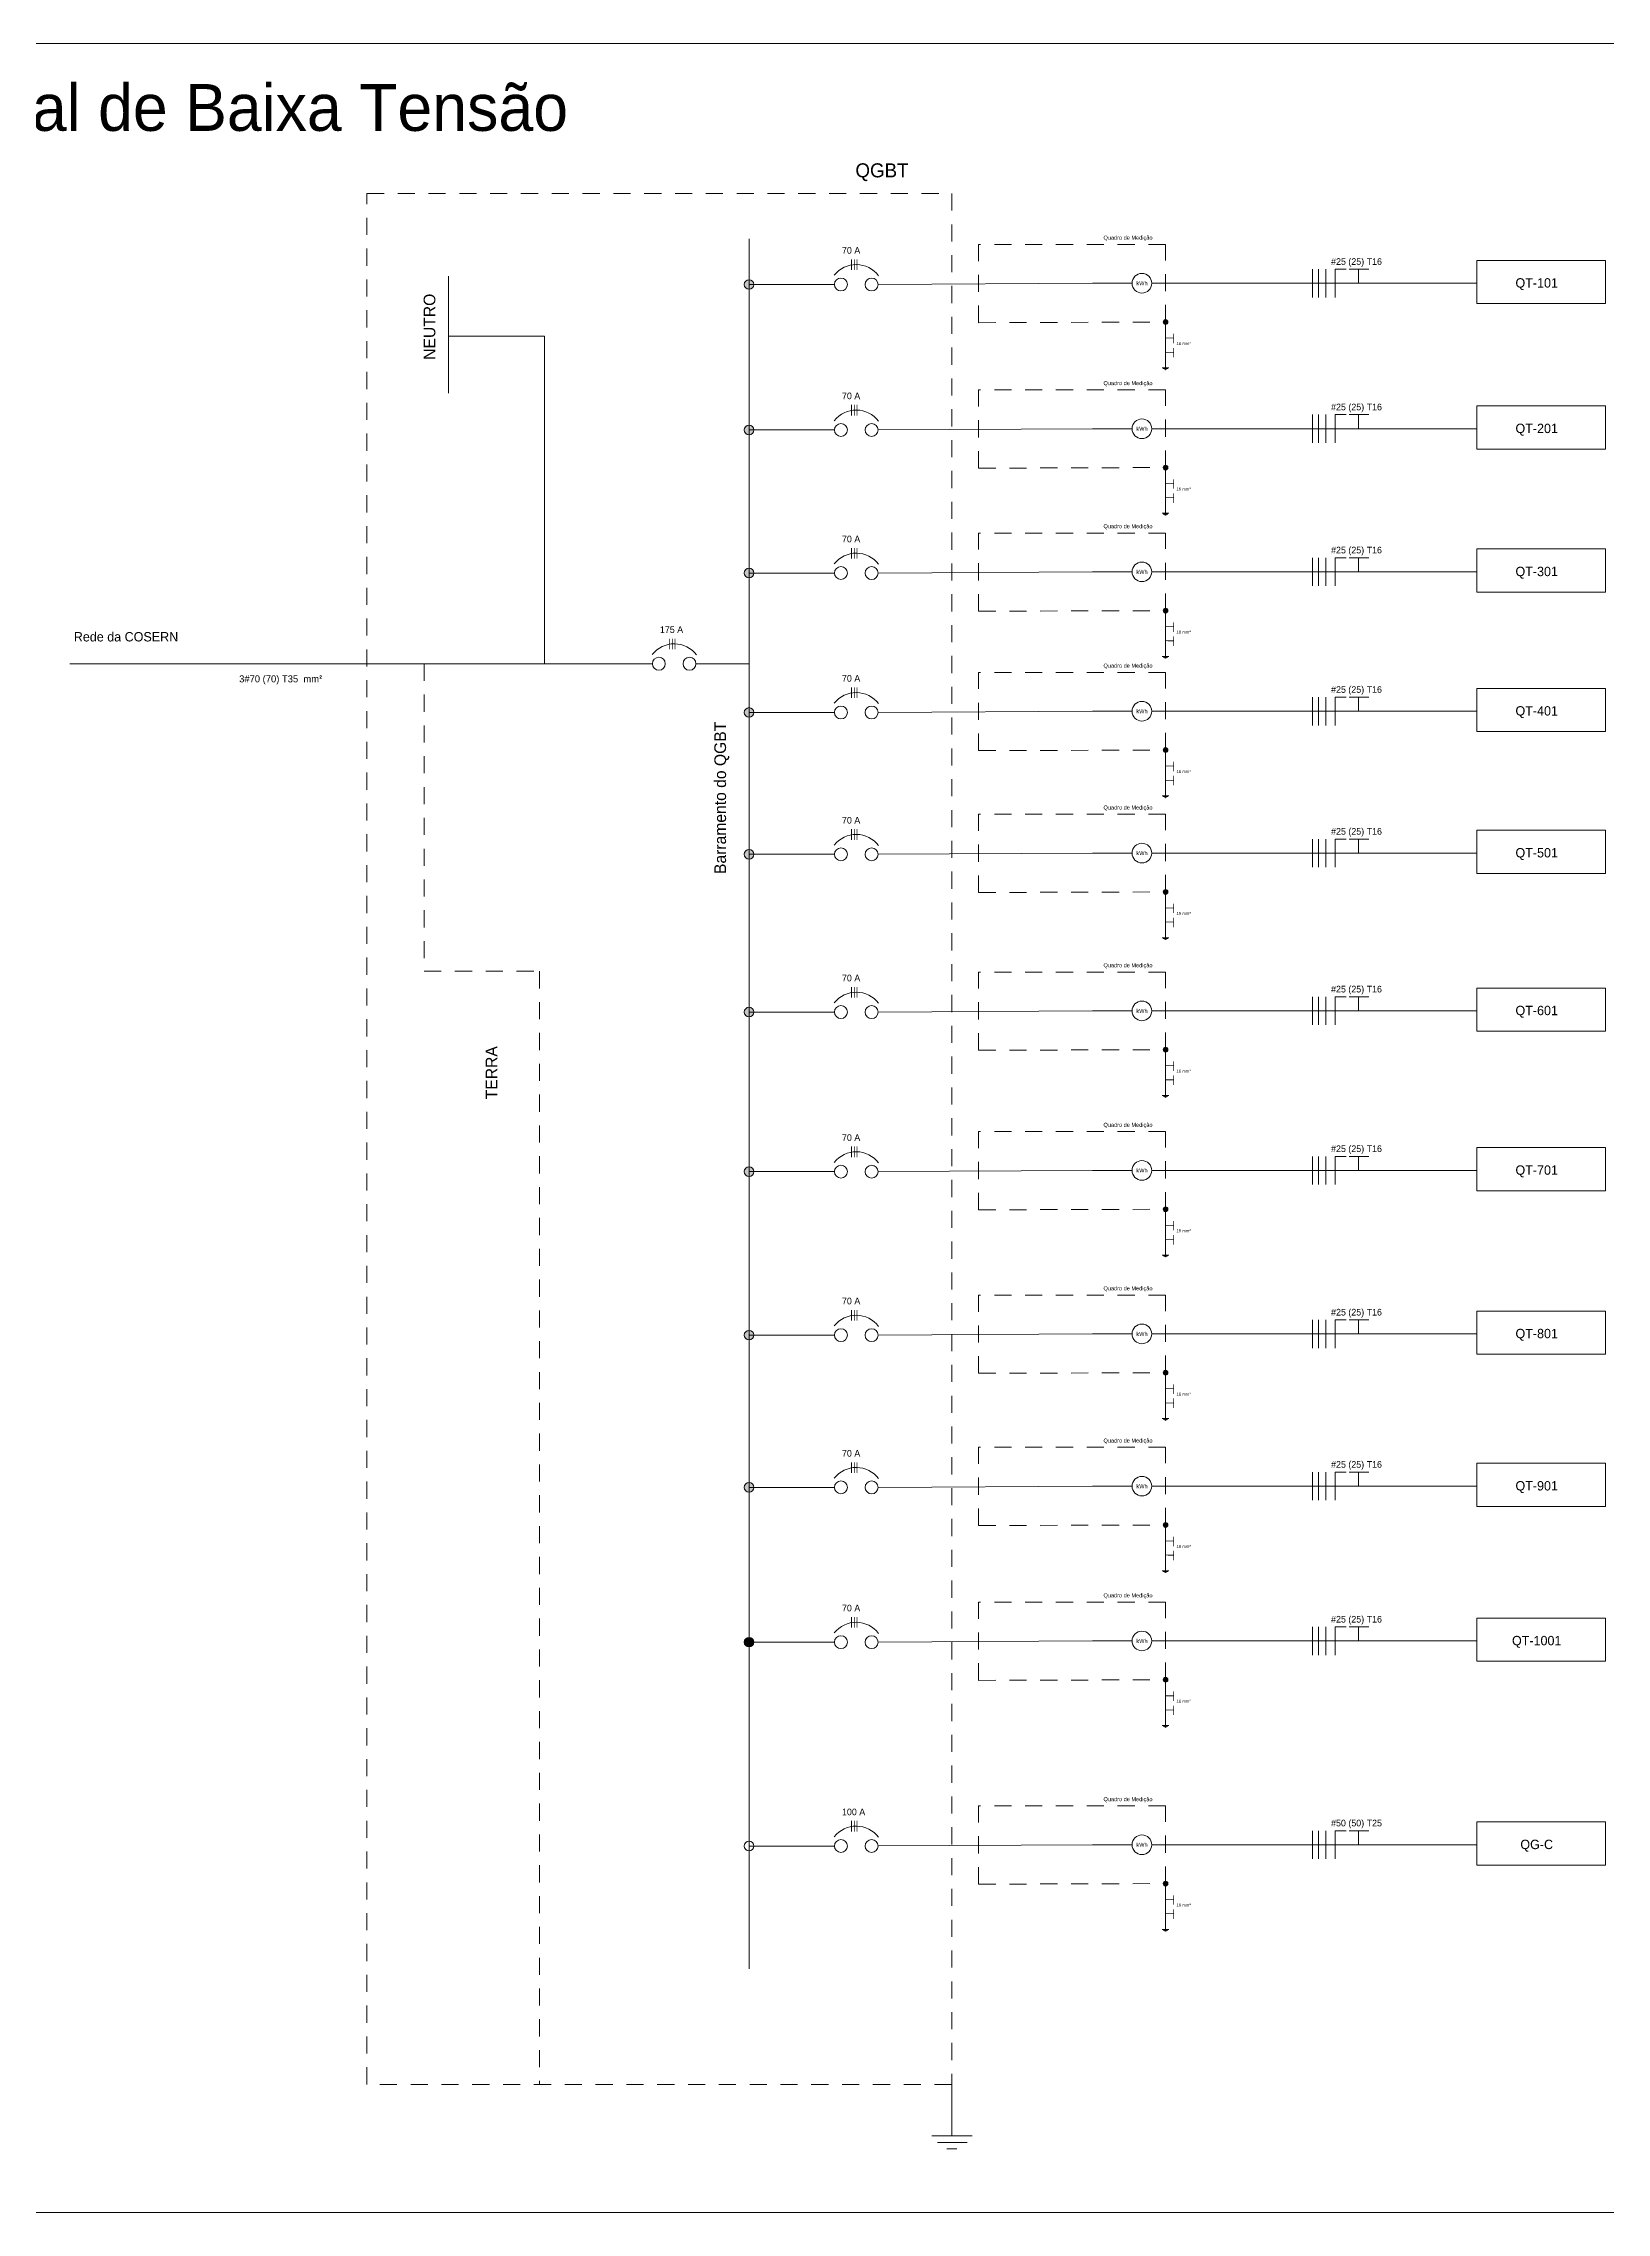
# Model space of a CAD drawing. Header units: millimetres. Extents: x 178 to 457, y 838 to 920.
# Drawn here: x 190.7 to 202.11, y 904.34 to 920.17 of the extents above; entities that cross this region are included whole.
import ezdxf

# ---------------------------------------------------------------- set-up
doc = ezdxf.new("R2010")
doc.units = ezdxf.units.MM
doc.linetypes.add('DASHED', pattern=[0.75, 0.5, -0.25])
doc.linetypes.add('DASHED2', pattern=[0.375, 0.25, -0.125])
doc.layers.add('Unifilar', color=255, linetype='Continuous')

msp = doc.modelspace()

# ---------------------------------------------------------------- hatches: boundary and pattern name
at = {"layer": 'Unifilar', "lineweight": 5, "true_color": 0xffffff}
h = msp.add_hatch(color=7, dxfattribs=at)
h.dxf.hatch_style = 1
edge = h.paths.add_edge_path()
edge.add_arc((195.8477515, 918.4130247), 0.0350053, 0, 360)
edge = h.paths.add_edge_path()
edge.add_arc((195.8477515, 917.3510812), 0.0350053, 0, 360)
edge = h.paths.add_edge_path()
edge.add_arc((195.8477515, 916.3067325), 0.0350053, 0, 360)
h = msp.add_hatch(color=7, dxfattribs=at)
h.dxf.hatch_style = 1
edge = h.paths.add_edge_path()
edge.add_arc((198.8884324, 918.1386939), 0.0174223, 0, 360)
h = msp.add_hatch(color=7, dxfattribs=at)
h.dxf.hatch_style = 1
edge = h.paths.add_edge_path()
edge.add_arc((198.8884324, 917.0767504), 0.0174223, 0, 360)
h = msp.add_hatch(color=7, dxfattribs=at)
h.dxf.hatch_style = 1
edge = h.paths.add_edge_path()
edge.add_arc((198.8884324, 916.0324017), 0.0174223, 0, 360)
h = msp.add_hatch(color=7, dxfattribs=at)
h.dxf.hatch_style = 1
edge = h.paths.add_edge_path()
edge.add_arc((195.8477515, 915.289162), 0.0350053, 0, 360)
edge = h.paths.add_edge_path()
edge.add_arc((195.8477515, 914.2534946), 0.0350053, 0, 360)
edge = h.paths.add_edge_path()
edge.add_arc((195.8477515, 913.1020331), 0.0350053, 0, 360)
h = msp.add_hatch(color=7, dxfattribs=at)
h.dxf.hatch_style = 1
edge = h.paths.add_edge_path()
edge.add_arc((198.8884324, 915.0148312), 0.0174223, 0, 360)
h = msp.add_hatch(color=7, dxfattribs=at)
h.dxf.hatch_style = 1
edge = h.paths.add_edge_path()
edge.add_arc((198.8884324, 913.9791638), 0.0174223, 0, 360)
h = msp.add_hatch(color=7, dxfattribs=at)
h.dxf.hatch_style = 1
edge = h.paths.add_edge_path()
edge.add_arc((198.8884324, 912.8277023), 0.0174223, 0, 360)
h = msp.add_hatch(color=7, dxfattribs=at)
h.dxf.hatch_style = 1
edge = h.paths.add_edge_path()
edge.add_arc((195.8477515, 911.9371828), 0.0350053, 0, 360)
edge = h.paths.add_edge_path()
edge.add_arc((195.8477515, 910.7439683), 0.0350053, 0, 360)
edge = h.paths.add_edge_path()
edge.add_arc((195.8477515, 909.6326747), 0.0350053, 0, 360)
h = msp.add_hatch(color=7, dxfattribs=at)
h.dxf.hatch_style = 1
edge = h.paths.add_edge_path()
edge.add_arc((198.8884324, 911.662852), 0.0174223, 0, 360)
h = msp.add_hatch(color=7, dxfattribs=at)
h.dxf.hatch_style = 1
edge = h.paths.add_edge_path()
edge.add_arc((198.8884324, 910.4696375), 0.0174223, 0, 360)
h = msp.add_hatch(color=7, dxfattribs=at)
h.dxf.hatch_style = 1
edge = h.paths.add_edge_path()
edge.add_arc((198.8884324, 909.3583439), 0.0174223, 0, 360)
h = msp.add_hatch(color=7, dxfattribs=at)
h.dxf.hatch_style = 1
edge = h.paths.add_edge_path()
edge.add_arc((195.8477515, 908.5027377), 0.0350053, 0, 360)
h = msp.add_hatch(color=7, dxfattribs=at)
h.dxf.hatch_style = 1
edge = h.paths.add_edge_path()
edge.add_arc((198.8884324, 908.228407), 0.0174223, 0, 360)
h = msp.add_hatch(color=7, dxfattribs=at)
h.dxf.hatch_style = 1
edge = h.paths.add_edge_path()
edge.add_arc((198.8884324, 906.7405883), 0.0174223, 0, 360)

# ---------------------------------------------------------------- linework, layer by layer
at = {"layer": 'Unifilar', "color": 7, "lineweight": 5, "true_color": 0xffffff}
for p, q in [((202.568599, 920.1728927), (182.711714, 920.1728927)), ((195.8477515, 915.6445169), (195.8477515, 918.7458948)), ((201.1607937, 918.4217941), (201.1607937, 918.5886624)), ((201.1607937, 918.5886624), (202.1008016, 918.5886624)), ((202.1008016, 918.5886624), (202.1008016, 918.2733383)), ((193.6535564, 918.0346236), (193.6535564, 918.4745272)), ((196.4712876, 918.4130247), (195.8477515, 918.4130247)), ((198.3561144, 918.4219965), (196.7890934, 918.4130586)), ((198.3561144, 918.4219965), (198.493281, 918.4218953)), ((198.493281, 918.4218953), (198.6410346, 918.4218953)), ((198.7871953, 918.4218953), (199.1763391, 918.4217941)), ((199.1763391, 918.4217941), (199.6297061, 918.4217941)), ((199.63282, 918.4217941), (201.1607937, 918.4217941)), ((199.9609716, 918.5248647), (199.9609716, 918.3187235)), ((200.004824, 918.5248647), (200.004824, 918.3187235)), ((200.0595785, 918.5248647), (200.0595785, 918.3187235)), ((200.1265943, 918.5248647), (200.1265943, 918.3187235)), ((200.1265943, 918.5248647), (200.2059728, 918.5248647)), ((200.2975107, 918.5248647), (200.2296501, 918.5248647)), ((200.2975107, 918.4217941), (200.2975107, 918.5248647)), ((200.2975107, 918.5248647), (200.3720778, 918.5248647)), ((201.1607937, 918.4217941), (201.1607937, 918.2733383)), ((202.1008016, 918.2733383), (201.1607937, 918.2733383)), ((198.8884324, 918.1386939), (198.8884324, 917.8045244)), ((194.353944, 918.0346236), (193.6535564, 918.0346236)), ((193.6535564, 918.0346236), (193.6535564, 917.6190991)), ((194.353944, 915.6445169), (194.353944, 918.0346236)), ((198.8884324, 917.8045244), (198.8646189, 917.8045244)), ((198.8714278, 917.7991984), (198.9054017, 917.7991984)), ((198.8811296, 917.7940347), (198.8942711, 917.7940347)), ((198.8867214, 917.7905165), (198.888697, 917.7905165)), ((198.8884324, 917.8045244), (198.9077478, 917.8045244)), ((198.9077478, 917.8045244), (198.9116814, 917.8045244)), ((199.9609716, 917.4629211), (199.9609716, 917.25678)), ((200.004824, 917.4629211), (200.004824, 917.25678)), ((200.0595785, 917.4629211), (200.0595785, 917.25678)), ((200.1265943, 917.4629211), (200.1265943, 917.25678)), ((200.1265943, 917.4629211), (200.2059728, 917.4629211)), ((200.2975107, 917.4629211), (200.2296501, 917.4629211)), ((200.2975107, 917.3598506), (200.2975107, 917.4629211)), ((200.2975107, 917.4629211), (200.3720778, 917.4629211)), ((201.1607937, 917.3598506), (201.1607937, 917.5267188)), ((201.1607937, 917.5267188), (202.1008016, 917.5267188)), ((202.1008016, 917.5267188), (202.1008016, 917.2113948)), ((196.4712876, 917.3510812), (195.8477515, 917.3510812)), ((198.3561144, 917.360053), (196.7890934, 917.351115)), ((198.3561144, 917.360053), (198.493281, 917.3599518)), ((198.493281, 917.3599518), (198.6410346, 917.3599518)), ((198.7871953, 917.3599518), (199.1763391, 917.3598506)), ((199.1763391, 917.3598506), (199.6297061, 917.3598506)), ((199.63282, 917.3598506), (201.1607937, 917.3598506)), ((201.1607937, 917.3598506), (201.1607937, 917.2113948)), ((202.1008016, 917.2113948), (201.1607937, 917.2113948)), ((198.8884324, 917.0767504), (198.8884324, 916.7425809)), ((198.8884324, 916.7425809), (198.8646189, 916.7425809)), ((198.8714278, 916.7372548), (198.9054017, 916.7372548)), ((198.8811296, 916.7320912), (198.8942711, 916.7320912)), ((198.8867214, 916.728573), (198.888697, 916.728573)), ((198.8884324, 916.7425809), (198.9077478, 916.7425809)), ((198.9077478, 916.7425809), (198.9116814, 916.7425809)), ((201.1607937, 916.3155019), (201.1607937, 916.4823702)), ((201.1607937, 916.4823702), (202.1008016, 916.4823702)), ((202.1008016, 916.4823702), (202.1008016, 916.1670462)), ((198.3561144, 916.3157043), (196.7890934, 916.3067664)), ((198.3561144, 916.3157043), (198.493281, 916.3156031)), ((198.493281, 916.3156031), (198.6410346, 916.3156031)), ((198.7871953, 916.3156031), (199.1763391, 916.3155019)), ((199.1763391, 916.3155019), (199.6297061, 916.3155019)), ((199.63282, 916.3155019), (201.1607937, 916.3155019)), ((199.9609716, 916.4185725), (199.9609716, 916.2124313)), ((200.004824, 916.4185725), (200.004824, 916.2124313)), ((200.0595785, 916.4185725), (200.0595785, 916.2124313)), ((200.1265943, 916.4185725), (200.1265943, 916.2124313)), ((200.1265943, 916.4185725), (200.2059728, 916.4185725)), ((200.2975107, 916.4185725), (200.2296501, 916.4185725)), ((200.2975107, 916.3155019), (200.2975107, 916.4185725)), ((200.2975107, 916.4185725), (200.3720778, 916.4185725)), ((201.1607937, 916.3155019), (201.1607937, 916.1670462)), ((196.4712876, 916.3067325), (195.8477515, 916.3067325)), ((202.1008016, 916.1670462), (201.1607937, 916.1670462)), ((198.8884324, 916.0324017), (198.8884324, 915.6982322)), ((198.8884324, 915.6982322), (198.8646189, 915.6982322)), ((198.8714278, 915.6929062), (198.9054017, 915.6929062)), ((198.8811296, 915.6877425), (198.8942711, 915.6877425)), ((198.8867214, 915.6842243), (198.888697, 915.6842243)), ((198.8884324, 915.6982322), (198.9077478, 915.6982322)), ((198.9077478, 915.6982322), (198.9116814, 915.6982322)), ((193.2632127, 915.6447514), (190.8894092, 915.6449859)), ((193.2632127, 915.6447514), (195.1420291, 915.6444484)), ((195.4598346, 915.6445169), (195.8477515, 915.6445169)), ((195.8477515, 915.6445169), (195.8477515, 906.1177242)), ((199.9609716, 915.4010019), (199.9609716, 915.1948608)), ((200.004824, 915.4010019), (200.004824, 915.1948608)), ((200.0595785, 915.4010019), (200.0595785, 915.1948608)), ((200.1265943, 915.4010019), (200.1265943, 915.1948608)), ((200.1265943, 915.4010019), (200.2059728, 915.4010019)), ((200.2975107, 915.4010019), (200.2296501, 915.4010019)), ((200.2975107, 915.2979314), (200.2975107, 915.4010019)), ((200.2975107, 915.4010019), (200.3720778, 915.4010019)), ((201.1607937, 915.2979314), (201.1607937, 915.4647996)), ((201.1607937, 915.4647996), (202.1008016, 915.4647996)), ((202.1008016, 915.4647996), (202.1008016, 915.1494756)), ((196.4712876, 915.289162), (195.8477515, 915.289162)), ((198.3561144, 915.2981338), (196.7890934, 915.2891958)), ((198.3561144, 915.2981338), (198.493281, 915.2980326)), ((198.493281, 915.2980326), (198.6410346, 915.2980326)), ((198.7871953, 915.2980326), (199.1763391, 915.2979314)), ((199.1763391, 915.2979314), (199.6297061, 915.2979314)), ((199.63282, 915.2979314), (201.1607937, 915.2979314)), ((201.1607937, 915.2979314), (201.1607937, 915.1494756)), ((202.1008016, 915.1494756), (201.1607937, 915.1494756)), ((198.8884324, 915.0148312), (198.8884324, 914.6806617)), ((198.8884324, 914.6806617), (198.8646189, 914.6806617)), ((198.8714278, 914.6753356), (198.9054017, 914.6753356)), ((198.8811296, 914.670172), (198.8942711, 914.670172)), ((198.8867214, 914.6666538), (198.888697, 914.6666538)), ((198.8884324, 914.6806617), (198.9077478, 914.6806617)), ((198.9077478, 914.6806617), (198.9116814, 914.6806617)), ((201.1607937, 914.262264), (201.1607937, 914.4291323)), ((201.1607937, 914.4291323), (202.1008016, 914.4291323)), ((202.1008016, 914.4291323), (202.1008016, 914.1138083)), ((198.3561144, 914.2624664), (196.7890934, 914.2535285)), ((198.3561144, 914.2624664), (198.493281, 914.2623652)), ((198.493281, 914.2623652), (198.6410346, 914.2623652)), ((198.7871953, 914.2623652), (199.1763391, 914.262264)), ((199.1763391, 914.262264), (199.6297061, 914.262264)), ((199.63282, 914.262264), (201.1607937, 914.262264)), ((199.9609716, 914.3653346), (199.9609716, 914.1591934)), ((200.004824, 914.3653346), (200.004824, 914.1591934)), ((200.0595785, 914.3653346), (200.0595785, 914.1591934)), ((200.1265943, 914.3653346), (200.1265943, 914.1591934)), ((200.1265943, 914.3653346), (200.2059728, 914.3653346)), ((200.2975107, 914.3653346), (200.2296501, 914.3653346)), ((200.2975107, 914.262264), (200.2975107, 914.3653346)), ((200.2975107, 914.3653346), (200.3720778, 914.3653346)), ((201.1607937, 914.262264), (201.1607937, 914.1138083)), ((196.4712876, 914.2534946), (195.8477515, 914.2534946)), ((202.1008016, 914.1138083), (201.1607937, 914.1138083)), ((198.8884324, 913.9791638), (198.8884324, 913.6449943)), ((198.8884324, 913.6449943), (198.8646189, 913.6449943)), ((198.8714278, 913.6396683), (198.9054017, 913.6396683)), ((198.8811296, 913.6345046), (198.8942711, 913.6345046)), ((198.8867214, 913.6309864), (198.888697, 913.6309864)), ((198.8884324, 913.6449943), (198.9077478, 913.6449943)), ((198.9077478, 913.6449943), (198.9116814, 913.6449943)), ((199.9609716, 913.2138731), (199.9609716, 913.0077319)), ((200.004824, 913.2138731), (200.004824, 913.0077319)), ((200.0595785, 913.2138731), (200.0595785, 913.0077319)), ((200.1265943, 913.2138731), (200.1265943, 913.0077319)), ((200.1265943, 913.2138731), (200.2059728, 913.2138731)), ((200.2975107, 913.2138731), (200.2296501, 913.2138731)), ((200.2975107, 913.1108025), (200.2975107, 913.2138731)), ((200.2975107, 913.2138731), (200.3720778, 913.2138731)), ((201.1607937, 913.1108025), (201.1607937, 913.2776708)), ((201.1607937, 913.2776708), (202.1008016, 913.2776708)), ((202.1008016, 913.2776708), (202.1008016, 912.9623467)), ((196.4712876, 913.1020331), (195.8477515, 913.1020331)), ((198.3561144, 913.1110049), (196.7890934, 913.1020669)), ((198.3561144, 913.1110049), (198.493281, 913.1109037)), ((198.493281, 913.1109037), (198.6410346, 913.1109037)), ((198.7871953, 913.1109037), (199.1763391, 913.1108025)), ((199.1763391, 913.1108025), (199.6297061, 913.1108025)), ((199.63282, 913.1108025), (201.1607937, 913.1108025)), ((201.1607937, 913.1108025), (201.1607937, 912.9623467)), ((202.1008016, 912.9623467), (201.1607937, 912.9623467)), ((198.8884324, 912.8277023), (198.8884324, 912.4935328)), ((198.8884324, 912.4935328), (198.8646189, 912.4935328)), ((198.8714278, 912.4882067), (198.9054017, 912.4882067)), ((198.8811296, 912.4830431), (198.8942711, 912.4830431)), ((198.8867214, 912.4795249), (198.888697, 912.4795249)), ((198.8884324, 912.4935328), (198.9077478, 912.4935328)), ((198.9077478, 912.4935328), (198.9116814, 912.4935328)), ((199.9609716, 912.0490228), (199.9609716, 911.8428816)), ((200.004824, 912.0490228), (200.004824, 911.8428816)), ((200.0595785, 912.0490228), (200.0595785, 911.8428816)), ((200.1265943, 912.0490228), (200.1265943, 911.8428816)), ((200.1265943, 912.0490228), (200.2059728, 912.0490228)), ((200.2975107, 912.0490228), (200.2296501, 912.0490228)), ((200.2975107, 911.9459522), (200.2975107, 912.0490228)), ((200.2975107, 912.0490228), (200.3720778, 912.0490228)), ((201.1607937, 911.9459522), (201.1607937, 912.1128204)), ((201.1607937, 912.1128204), (202.1008016, 912.1128204)), ((202.1008016, 912.1128204), (202.1008016, 911.7974964)), ((196.4712876, 911.9371828), (195.8477515, 911.9371828)), ((198.3561144, 911.9461546), (196.7890934, 911.9372166)), ((198.3561144, 911.9461546), (198.493281, 911.9460534)), ((198.493281, 911.9460534), (198.6410346, 911.9460534)), ((198.7871953, 911.9460534), (199.1763391, 911.9459522)), ((199.1763391, 911.9459522), (199.6297061, 911.9459522)), ((199.63282, 911.9459522), (201.1607937, 911.9459522)), ((201.1607937, 911.9459522), (201.1607937, 911.7974964)), ((202.1008016, 911.7974964), (201.1607937, 911.7974964)), ((198.8884324, 911.662852), (198.8884324, 911.3286825)), ((198.8884324, 911.3286825), (198.8646189, 911.3286825)), ((198.8714278, 911.3233564), (198.9054017, 911.3233564)), ((198.8811296, 911.3181928), (198.8942711, 911.3181928)), ((198.8867214, 911.3146746), (198.888697, 911.3146746)), ((198.8884324, 911.3286825), (198.9077478, 911.3286825)), ((198.9077478, 911.3286825), (198.9116814, 911.3286825)), ((199.9609716, 910.8558083), (199.9609716, 910.6496671)), ((200.004824, 910.8558083), (200.004824, 910.6496671)), ((200.0595785, 910.8558083), (200.0595785, 910.6496671)), ((200.1265943, 910.8558083), (200.1265943, 910.6496671)), ((200.1265943, 910.8558083), (200.2059728, 910.8558083)), ((200.2975107, 910.8558083), (200.2296501, 910.8558083)), ((200.2975107, 910.7527377), (200.2975107, 910.8558083)), ((200.2975107, 910.8558083), (200.3720778, 910.8558083)), ((201.1607937, 910.7527377), (201.1607937, 910.9196059)), ((201.1607937, 910.9196059), (202.1008016, 910.9196059)), ((202.1008016, 910.9196059), (202.1008016, 910.6042819)), ((196.4712876, 910.7439683), (195.8477515, 910.7439683)), ((198.3561144, 910.7529401), (196.7890934, 910.7440021)), ((198.3561144, 910.7529401), (198.493281, 910.7528389)), ((198.493281, 910.7528389), (198.6410346, 910.7528389)), ((198.7871953, 910.7528389), (199.1763391, 910.7527377)), ((199.1763391, 910.7527377), (199.6297061, 910.7527377)), ((199.63282, 910.7527377), (201.1607937, 910.7527377)), ((201.1607937, 910.7527377), (201.1607937, 910.6042819)), ((198.8884324, 910.4696375), (198.8884324, 910.135468)), ((202.1008016, 910.6042819), (201.1607937, 910.6042819)), ((198.8884324, 910.135468), (198.8646189, 910.135468)), ((198.8714278, 910.1301419), (198.9054017, 910.1301419)), ((198.8811296, 910.1249783), (198.8942711, 910.1249783)), ((198.8867214, 910.1214601), (198.888697, 910.1214601)), ((198.8884324, 910.135468), (198.9077478, 910.135468)), ((198.9077478, 910.135468), (198.9116814, 910.135468)), ((199.9609716, 909.7445146), (199.9609716, 909.5383735)), ((200.004824, 909.7445146), (200.004824, 909.5383735)), ((200.0595785, 909.7445146), (200.0595785, 909.5383735)), ((200.1265943, 909.7445146), (200.1265943, 909.5383735)), ((200.1265943, 909.7445146), (200.2059728, 909.7445146)), ((200.2975107, 909.7445146), (200.2296501, 909.7445146)), ((200.2975107, 909.641444), (200.2975107, 909.7445146)), ((200.2975107, 909.7445146), (200.3720778, 909.7445146)), ((201.1607937, 909.641444), (201.1607937, 909.8083123)), ((201.1607937, 909.8083123), (202.1008016, 909.8083123)), ((202.1008016, 909.8083123), (202.1008016, 909.4929883)), ((196.4712876, 909.6326747), (195.8477515, 909.6326747)), ((198.3561144, 909.6416464), (196.7890934, 909.6327085)), ((198.3561144, 909.6416464), (198.493281, 909.6415452)), ((198.493281, 909.6415452), (198.6410346, 909.6415452)), ((198.7871953, 909.6415452), (199.1763391, 909.641444)), ((199.1763391, 909.641444), (199.6297061, 909.641444)), ((199.63282, 909.641444), (201.1607937, 909.641444)), ((201.1607937, 909.641444), (201.1607937, 909.4929883)), ((198.8884324, 909.3583439), (198.8884324, 909.0241743)), ((202.1008016, 909.4929883), (201.1607937, 909.4929883)), ((198.8884324, 909.0241743), (198.8646189, 909.0241743)), ((198.8714278, 909.0188483), (198.9054017, 909.0188483)), ((198.8811296, 909.0136847), (198.8942711, 909.0136847)), ((198.8867214, 909.0101665), (198.888697, 909.0101665)), ((198.8884324, 909.0241743), (198.9077478, 909.0241743)), ((198.9077478, 909.0241743), (198.9116814, 909.0241743)), ((199.9609716, 908.6145777), (199.9609716, 908.4084365)), ((200.004824, 908.6145777), (200.004824, 908.4084365)), ((200.0595785, 908.6145777), (200.0595785, 908.4084365)), ((200.1265943, 908.6145777), (200.1265943, 908.4084365)), ((200.1265943, 908.6145777), (200.2059728, 908.6145777)), ((200.2975107, 908.6145777), (200.2296501, 908.6145777)), ((200.2975107, 908.5115071), (200.2975107, 908.6145777)), ((200.2975107, 908.6145777), (200.3720778, 908.6145777)), ((201.1607937, 908.5115071), (201.1607937, 908.6783754)), ((201.1607937, 908.6783754), (202.1008016, 908.6783754)), ((202.1008016, 908.6783754), (202.1008016, 908.3630514)), ((196.4712876, 908.5027377), (195.8477515, 908.5027377)), ((198.3561144, 908.5117095), (196.7890934, 908.5027716)), ((198.3561144, 908.5117095), (198.493281, 908.5116083)), ((198.493281, 908.5116083), (198.6410346, 908.5116083)), ((198.7871953, 908.5116083), (199.1763391, 908.5115071)), ((199.1763391, 908.5115071), (199.6297061, 908.5115071)), ((199.63282, 908.5115071), (201.1607937, 908.5115071)), ((201.1607937, 908.5115071), (201.1607937, 908.3630514)), ((202.1008016, 908.3630514), (201.1607937, 908.3630514)), ((198.8884324, 908.228407), (198.8884324, 907.8942374)), ((198.8884324, 907.8942374), (198.8646189, 907.8942374)), ((198.8714278, 907.8889114), (198.9054017, 907.8889114)), ((198.8811296, 907.8837478), (198.8942711, 907.8837478)), ((198.8867214, 907.8802295), (198.888697, 907.8802295)), ((198.8884324, 907.8942374), (198.9077478, 907.8942374)), ((198.9077478, 907.8942374), (198.9116814, 907.8942374)), ((201.1607937, 907.0236885), (201.1607937, 907.1905568)), ((201.1607937, 907.1905568), (202.1008016, 907.1905568)), ((202.1008016, 907.1905568), (202.1008016, 906.8752328)), ((196.4712876, 907.0149191), (195.8477515, 907.0149191)), ((198.3561144, 907.0238909), (196.7890934, 907.014953)), ((198.3561144, 907.0238909), (198.6410346, 907.0237897)), ((198.7871953, 907.0237897), (199.1763391, 907.0236885)), ((199.1763391, 907.0236885), (199.6297061, 907.0236885)), ((199.63282, 907.0236885), (201.1607937, 907.0236885)), ((199.9609716, 907.1267591), (199.9609716, 906.9206179)), ((200.004824, 907.1267591), (200.004824, 906.9206179)), ((200.0595785, 907.1267591), (200.0595785, 906.9206179)), ((200.1265943, 907.1267591), (200.1265943, 906.9206179)), ((200.1265943, 907.1267591), (200.2059728, 907.1267591)), ((200.2975107, 907.1267591), (200.2296501, 907.1267591)), ((200.2975107, 907.0236885), (200.2975107, 907.1267591)), ((200.2975107, 907.1267591), (200.3720778, 907.1267591)), ((201.1607937, 907.0236885), (201.1607937, 906.8752328)), ((202.1008016, 906.8752328), (201.1607937, 906.8752328)), ((198.8884324, 906.7405883), (198.8884324, 906.4064188)), ((198.8884324, 906.4064188), (198.8646189, 906.4064188)), ((198.8714278, 906.4010928), (198.9054017, 906.4010928)), ((198.8811296, 906.3959291), (198.8942711, 906.3959291)), ((198.8867214, 906.3924109), (198.888697, 906.3924109)), ((198.8884324, 906.4064188), (198.9077478, 906.4064188)), ((198.9077478, 906.4064188), (198.9116814, 906.4064188)), ((197.3272356, 905.2746466), (197.3272356, 904.899671)), ((197.1813068, 904.899671), (197.4766676, 904.899671)), ((197.2223786, 904.8514881), (197.4396719, 904.8514881)), ((197.2904375, 904.8054862), (197.3649371, 904.8054862)), ((182.711714, 904.3388681), (202.568599, 904.3388681))]:
    msp.add_line(p, q, dxfattribs=at)
at = {"layer": 'Unifilar', "color": 7, "linetype": 'DASHED', "lineweight": 5, "ltscale": 0.25, "true_color": 0xffffff}
for p, q in [((198.8884324, 918.7052991), (197.523976, 918.7052991)), ((197.523976, 918.134208), (197.523976, 918.7052991)), ((198.8884324, 918.1386939), (198.8884324, 918.7052991)), ((197.523976, 918.134208), (198.8884324, 918.1386939)), ((198.8884324, 917.6433555), (197.523976, 917.6433555)), ((197.523976, 917.0722645), (197.523976, 917.6433555)), ((198.8884324, 917.0767504), (198.8884324, 917.6433555)), ((197.523976, 917.0722645), (198.8884324, 917.0767504)), ((198.8884324, 916.5990069), (197.523976, 916.5990069)), ((197.523976, 916.0279158), (197.523976, 916.5990069)), ((198.8884324, 916.0324017), (198.8884324, 916.5990069)), ((197.523976, 916.0279158), (198.8884324, 916.0324017)), ((193.4752621, 915.6447924), (193.4752621, 913.3997124)), ((198.8884324, 915.5814363), (197.523976, 915.5814363)), ((197.523976, 915.0103453), (197.523976, 915.5814363)), ((198.8884324, 915.0148312), (198.8884324, 915.5814363)), ((197.523976, 915.0103453), (198.8884324, 915.0148312)), ((198.8884324, 914.545769), (197.523976, 914.545769)), ((197.523976, 913.9746779), (197.523976, 914.545769)), ((198.8884324, 913.9791638), (198.8884324, 914.545769)), ((197.523976, 913.9746779), (198.8884324, 913.9791638)), ((193.4752621, 913.3997124), (194.316923, 913.3997124)), ((194.316923, 913.3997124), (194.316923, 905.2746466)), ((198.8884324, 913.3943075), (197.523976, 913.3943075)), ((197.523976, 912.8232164), (197.523976, 913.3943075)), ((198.8884324, 912.8277023), (198.8884324, 913.3943075)), ((197.523976, 912.8232164), (198.8884324, 912.8277023)), ((198.8884324, 912.2294571), (197.523976, 912.2294571)), ((197.523976, 911.6583661), (197.523976, 912.2294571)), ((198.8884324, 911.662852), (198.8884324, 912.2294571)), ((197.523976, 911.6583661), (198.8884324, 911.662852)), ((198.8884324, 911.0362426), (197.523976, 911.0362426)), ((197.523976, 910.4651516), (197.523976, 911.0362426)), ((198.8884324, 910.4696375), (198.8884324, 911.0362426)), ((197.523976, 910.4651516), (198.8884324, 910.4696375)), ((198.8884324, 909.924949), (197.523976, 909.924949)), ((197.523976, 909.353858), (197.523976, 909.924949)), ((198.8884324, 909.3583439), (198.8884324, 909.924949)), ((197.523976, 909.353858), (198.8884324, 909.3583439)), ((198.8884324, 908.7950121), (197.523976, 908.7950121)), ((197.523976, 908.2239211), (197.523976, 908.7950121)), ((198.8884324, 908.228407), (198.8884324, 908.7950121)), ((197.523976, 908.2239211), (198.8884324, 908.228407)), ((198.8884324, 907.3071935), (197.523976, 907.3071935)), ((197.523976, 906.7361024), (197.523976, 907.3071935)), ((198.8884324, 906.7405883), (198.8884324, 907.3071935)), ((197.523976, 906.7361024), (198.8884324, 906.7405883))]:
    msp.add_line(p, q, dxfattribs=at)
at = {"layer": 'Unifilar', "color": 7, "linetype": 'DASHED2', "lineweight": 5, "ltscale": 0.5, "true_color": 0xffffff}
msp.add_lwpolyline([(197.3272356, 905.2746466), (193.0573669, 905.2746466), (193.0573669, 919.0770369), (197.3272356, 919.0770369)], close=True, dxfattribs=at)
at = {"layer": 'Unifilar', "color": 7, "lineweight": 5, "true_color": 0xffffff}
for points, const_width in [([(196.5952909, 918.5968928), (196.5952988, 918.5185779)], 0.0055939), ([(196.6160345, 918.5968908), (196.6160424, 918.518576)], 0.0055939), ([(196.6355645, 918.5968928), (196.6355725, 918.5185779)], 0.0055939), ([(198.9447138, 918.021366), (198.8884324, 918.0214954)], 0.0052376), ([(198.9447138, 917.9182779), (198.8884324, 917.9184073)], 0.0052376), ([(198.9474069, 918.0536585), (198.9472463, 917.9838239)], 0.0052376), ([(198.9474069, 917.9505704), (198.9472463, 917.8807359)], 0.0052376), ([(196.5952909, 917.5349492), (196.5952988, 917.4566344)], 0.0055939), ([(196.5952909, 917.5349492), (196.5952988, 917.4566344)], 0.0055939), ([(196.6160345, 917.5349473), (196.6160424, 917.4566324)], 0.0055939), ([(196.6160345, 917.5349473), (196.6160424, 917.4566324)], 0.0055939), ([(196.6355645, 917.5349492), (196.6355725, 917.4566344)], 0.0055939), ([(196.6355645, 917.5349492), (196.6355725, 917.4566344)], 0.0055939), ([(198.9447138, 916.9594225), (198.8884324, 916.9595519)], 0.0052376), ([(198.9474069, 916.991715), (198.9472463, 916.9218804)], 0.0052376), ([(198.9447138, 916.8563344), (198.8884324, 916.8564638)], 0.0052376), ([(198.9474069, 916.8886269), (198.9472463, 916.8187923)], 0.0052376), ([(196.5952909, 916.4906006), (196.5952988, 916.4122857)], 0.0055939), ([(196.5952909, 916.4906006), (196.5952988, 916.4122857)], 0.0055939), ([(196.6160345, 916.4905986), (196.6160424, 916.4122838)], 0.0055939), ([(196.6160345, 916.4905986), (196.6160424, 916.4122838)], 0.0055939), ([(196.6355645, 916.4906006), (196.6355725, 916.4122857)], 0.0055939), ([(196.6355645, 916.4906006), (196.6355725, 916.4122857)], 0.0055939), ([(198.9447138, 915.9150739), (198.8884324, 915.9152032)], 0.0052376), ([(198.9474069, 915.9473663), (198.9472463, 915.8775318)], 0.0052376), ([(198.9474069, 915.8442782), (198.9472463, 915.7744437)], 0.0052376), ([(195.2660314, 915.8286195), (195.2660393, 915.7503046)], 0.0055939), ([(195.2867749, 915.8286175), (195.2867828, 915.7503026)], 0.0055939), ([(195.306305, 915.8286195), (195.3063129, 915.7503046)], 0.0055939), ([(198.9447138, 915.8119858), (198.8884324, 915.8121151)], 0.0052376), ([(196.5952909, 915.47303), (196.5952988, 915.3947152)], 0.0055939), ([(196.5952909, 915.47303), (196.5952988, 915.3947152)], 0.0055939), ([(196.6160345, 915.4730281), (196.6160424, 915.3947132)], 0.0055939), ([(196.6160345, 915.4730281), (196.6160424, 915.3947132)], 0.0055939), ([(196.6355645, 915.47303), (196.6355725, 915.3947152)], 0.0055939), ([(196.6355645, 915.47303), (196.6355725, 915.3947152)], 0.0055939), ([(198.9447138, 914.8975033), (198.8884324, 914.8976327)], 0.0052376), ([(198.9474069, 914.9297958), (198.9472463, 914.8599612)], 0.0052376), ([(198.9447138, 914.7944152), (198.8884324, 914.7945446)], 0.0052376), ([(198.9474069, 914.8267077), (198.9472463, 914.7568731)], 0.0052376), ([(196.5952909, 914.4373627), (196.5952988, 914.3590478)], 0.0055939), ([(196.5952909, 914.4373627), (196.5952988, 914.3590478)], 0.0055939), ([(196.6160345, 914.4373607), (196.6160424, 914.3590459)], 0.0055939), ([(196.6160345, 914.4373607), (196.6160424, 914.3590459)], 0.0055939), ([(196.6355645, 914.4373627), (196.6355725, 914.3590478)], 0.0055939), ([(196.6355645, 914.4373627), (196.6355725, 914.3590478)], 0.0055939), ([(198.9447138, 913.861836), (198.8884324, 913.8619653)], 0.0052376), ([(198.9474069, 913.8941284), (198.9472463, 913.8242939)], 0.0052376), ([(198.9474069, 913.7910403), (198.9472463, 913.7212058)], 0.0052376), ([(198.9447138, 913.7587479), (198.8884324, 913.7588772)], 0.0052376), ([(196.5952909, 913.2859012), (196.5952988, 913.2075863)], 0.0055939), ([(196.5952909, 913.2859012), (196.5952988, 913.2075863)], 0.0055939), ([(196.6160345, 913.2858992), (196.6160424, 913.2075843)], 0.0055939), ([(196.6160345, 913.2858992), (196.6160424, 913.2075843)], 0.0055939), ([(196.6355645, 913.2859012), (196.6355725, 913.2075863)], 0.0055939), ([(196.6355645, 913.2859012), (196.6355725, 913.2075863)], 0.0055939), ([(198.9447138, 912.7103744), (198.8884324, 912.7105038)], 0.0052376), ([(198.9474069, 912.7426669), (198.9472463, 912.6728323)], 0.0052376), ([(198.9447138, 912.6072863), (198.8884324, 912.6074157)], 0.0052376), ([(198.9474069, 912.6395788), (198.9472463, 912.5697442)], 0.0052376), ([(196.5952909, 912.1210509), (196.5952988, 912.042736)], 0.0055939), ([(196.5952909, 912.1210509), (196.5952988, 912.042736)], 0.0055939), ([(196.6160345, 912.1210489), (196.6160424, 912.042734)], 0.0055939), ([(196.6160345, 912.1210489), (196.6160424, 912.042734)], 0.0055939), ([(196.6355645, 912.1210509), (196.6355725, 912.042736)], 0.0055939), ([(196.6355645, 912.1210509), (196.6355725, 912.042736)], 0.0055939), ([(198.9474069, 911.5778166), (198.9472463, 911.507982)], 0.0052376), ([(198.9447138, 911.5455241), (198.8884324, 911.5456535)], 0.0052376), ([(198.9447138, 911.442436), (198.8884324, 911.4425654)], 0.0052376), ([(198.9474069, 911.4747285), (198.9472463, 911.4048939)], 0.0052376), ([(196.5952909, 910.9278364), (196.5952988, 910.8495215)], 0.0055939), ([(196.5952909, 910.9278364), (196.5952988, 910.8495215)], 0.0055939), ([(196.6160345, 910.9278344), (196.6160424, 910.8495195)], 0.0055939), ([(196.6160345, 910.9278344), (196.6160424, 910.8495195)], 0.0055939), ([(196.6355645, 910.9278364), (196.6355725, 910.8495215)], 0.0055939), ([(196.6355645, 910.9278364), (196.6355725, 910.8495215)], 0.0055939), ([(198.9447138, 910.3523096), (198.8884324, 910.352439)], 0.0052376), ([(198.9474069, 910.3846021), (198.9472463, 910.3147675)], 0.0052376), ([(198.9447138, 910.2492215), (198.8884324, 910.2493509)], 0.0052376), ([(198.9474069, 910.281514), (198.9472463, 910.2116794)], 0.0052376), ([(196.5952909, 909.8165427), (196.5952988, 909.7382279)], 0.0055939), ([(196.5952909, 909.8165427), (196.5952988, 909.7382279)], 0.0055939), ([(196.6160345, 909.8165408), (196.6160424, 909.7382259)], 0.0055939), ([(196.6160345, 909.8165408), (196.6160424, 909.7382259)], 0.0055939), ([(196.6355645, 909.8165427), (196.6355725, 909.7382279)], 0.0055939), ([(196.6355645, 909.8165427), (196.6355725, 909.7382279)], 0.0055939), ([(198.9447138, 909.241016), (198.8884324, 909.2411454)], 0.0052376), ([(198.9474069, 909.2733085), (198.9472463, 909.2034739)], 0.0052376), ([(198.9447138, 909.1379279), (198.8884324, 909.1380573)], 0.0052376), ([(198.9474069, 909.1702204), (198.9472463, 909.1003858)], 0.0052376), ([(196.5952909, 908.6866058), (196.5952988, 908.608291)], 0.0055939), ([(196.5952909, 908.6866058), (196.5952988, 908.608291)], 0.0055939), ([(196.6160345, 908.6866039), (196.6160424, 908.608289)], 0.0055939), ([(196.6160345, 908.6866039), (196.6160424, 908.608289)], 0.0055939), ([(196.6355645, 908.6866058), (196.6355725, 908.608291)], 0.0055939), ([(196.6355645, 908.6866058), (196.6355725, 908.608291)], 0.0055939), ([(198.9447138, 908.1110791), (198.8884324, 908.1112085)], 0.0052376), ([(198.9474069, 908.1433716), (198.9472463, 908.073537)], 0.0052376), ([(198.9447138, 908.007991), (198.8884324, 908.0081204)], 0.0052376), ([(198.9474069, 908.0402835), (198.9472463, 907.9704489)], 0.0052376), ([(196.5952909, 907.1987872), (196.5952988, 907.1204724)], 0.0055939), ([(196.6160345, 907.1987852), (196.6160424, 907.1204704)], 0.0055939), ([(196.6355645, 907.1987872), (196.6355725, 907.1204724)], 0.0055939), ([(198.9474069, 906.6555529), (198.9472463, 906.5857184)], 0.0052376), ([(198.9447138, 906.6232605), (198.8884324, 906.6233899)], 0.0052376), ([(198.9447138, 906.5201724), (198.8884324, 906.5203018)], 0.0052376), ([(198.9474069, 906.5524648), (198.9472463, 906.4826303)], 0.0052376)]:
    msp.add_lwpolyline(points, dxfattribs=dict(at, const_width=const_width))
for centre, radius in [((195.8477515, 918.4130247), 0.0350053), ((196.518334, 918.4130247), 0.0470464), ((196.7420477, 918.4127902), 0.0470464), ((198.7155797, 918.4218953), 0.0716156), ((198.8884324, 918.1386939), 0.0174223), ((198.7155797, 917.3599518), 0.0716156), ((195.8477515, 917.3510812), 0.0350053), ((196.518334, 917.3510812), 0.0470464), ((196.518334, 917.3510812), 0.0470464), ((196.7420477, 917.3508467), 0.0470464), ((196.7420477, 917.3508467), 0.0470464), ((198.8884324, 917.0767504), 0.0174223), ((195.8477515, 916.3067325), 0.0350053), ((196.518334, 916.3067325), 0.0470464), ((196.518334, 916.3067325), 0.0470464), ((196.7420477, 916.306498), 0.0470464), ((196.7420477, 916.306498), 0.0470464), ((198.7155797, 916.3156031), 0.0716156), ((198.8884324, 916.0324017), 0.0174223), ((195.1890745, 915.6447514), 0.0470464), ((195.4127882, 915.6445169), 0.0470464), ((198.7155797, 915.2980326), 0.0716156), ((195.8477515, 915.289162), 0.0350053), ((196.518334, 915.289162), 0.0470464), ((196.518334, 915.289162), 0.0470464), ((196.7420477, 915.2889275), 0.0470464), ((196.7420477, 915.2889275), 0.0470464), ((198.8884324, 915.0148312), 0.0174223), ((195.8477515, 914.2534946), 0.0350053), ((196.518334, 914.2534946), 0.0470464), ((196.518334, 914.2534946), 0.0470464), ((196.7420477, 914.2532601), 0.0470464), ((196.7420477, 914.2532601), 0.0470464), ((198.7155797, 914.2623652), 0.0716156), ((198.8884324, 913.9791638), 0.0174223), ((196.518334, 913.1020331), 0.0470464), ((196.518334, 913.1020331), 0.0470464), ((196.7420477, 913.1017986), 0.0470464), ((196.7420477, 913.1017986), 0.0470464), ((198.7155797, 913.1109037), 0.0716156), ((195.8477515, 913.1020331), 0.0350053), ((198.8884324, 912.8277023), 0.0174223), ((195.8477515, 911.9371828), 0.0350053), ((196.518334, 911.9371828), 0.0470464), ((196.518334, 911.9371828), 0.0470464), ((196.7420477, 911.9369483), 0.0470464), ((196.7420477, 911.9369483), 0.0470464), ((198.7155797, 911.9460534), 0.0716156), ((198.8884324, 911.662852), 0.0174223), ((195.8477515, 910.7439683), 0.0350053), ((196.518334, 910.7439683), 0.0470464), ((196.518334, 910.7439683), 0.0470464), ((196.7420477, 910.7437338), 0.0470464), ((196.7420477, 910.7437338), 0.0470464), ((198.7155797, 910.7528389), 0.0716156), ((198.8884324, 910.4696375), 0.0174223), ((195.8477515, 909.6326747), 0.0350053), ((196.518334, 909.6326747), 0.0470464), ((196.518334, 909.6326747), 0.0470464), ((196.7420477, 909.6324402), 0.0470464), ((196.7420477, 909.6324402), 0.0470464), ((198.7155797, 909.6415452), 0.0716156), ((198.8884324, 909.3583439), 0.0174223), ((198.7155797, 908.5116083), 0.0716156), ((195.8477515, 908.5027377), 0.0350053), ((196.518334, 908.5027377), 0.0470464), ((196.518334, 908.5027377), 0.0470464), ((196.7420477, 908.5025033), 0.0470464), ((196.7420477, 908.5025033), 0.0470464), ((198.8884324, 908.228407), 0.0174223), ((195.8477515, 907.0149191), 0.0350053), ((196.518334, 907.0149191), 0.0470464), ((196.7420477, 907.0146847), 0.0470464), ((198.7155797, 907.0237897), 0.0716156), ((198.8884324, 906.7405883), 0.0174223)]:
    msp.add_circle(centre, radius, dxfattribs=at)
for centre in [(196.6301162, 918.3533736), (196.6301162, 917.2914301), (196.6301162, 917.2914301), (196.6301162, 916.2470815), (196.6301162, 916.2470815), (195.3008567, 915.5851003), (196.6301162, 915.2295109), (196.6301162, 915.2295109), (196.6301162, 914.1938435), (196.6301162, 914.1938435), (196.6301162, 913.042382), (196.6301162, 913.042382), (196.6301162, 911.8775317), (196.6301162, 911.8775317), (196.6301162, 910.6843172), (196.6301162, 910.6843172), (196.6301162, 909.5730236), (196.6301162, 909.5730236), (196.6301162, 908.4430867), (196.6301162, 908.4430867), (196.6301162, 906.9552681)]:
    msp.add_arc(centre, 0.2048441, 37.18546741, 141.5135363, dxfattribs=at)

# ---------------------------------------------------------------- texts
at = {"layer": 'Unifilar', "color": 7, "lineweight": 5, "true_color": 0xffffff, "attachment_point": 1}
for s, width, gutter_width, heights, insert, char_height in [('Quadro Geral de Baixa Tensão', 12.413887417, 3.0654318, [0.6510979], (188.1978335, 919.8761584), 0.341898442), ('\\pxqc;QGBT', 2.807753683, 4.585298, [0.1314404], (195.4141924, 919.2973829), 0.1022829), ('\\pxqc;Quadro de Medição ', 0.498472241, 1.3230537, [0.0040906], (198.3649936, 918.7696156), 0.029512971), ('70 A', 0.49046908, 3.0654318, [0.0249249], (196.5260908, 918.6861251), 0.04850128), ('#25 (25) T16', 0.759115996, 3.0654318, [0.0249249], (200.0970157, 918.6047924), 0.04850128), ('\\pxqc;kWh', 0.462251726, 1.3230537, [0.0040906], (198.4856595, 918.4366127), 0.02951297), ('\\pxqc;QT-101', 1.083632803, 3.0654318, [0.0094776], (201.0565077, 918.4587532), 0.068379688), ('16 mm{\\fISOCPEUR|b0|i0|c0|p34;²}', 0.211688587, 1.3230537, [0.0107577], (198.9680508, 917.992896), 0.022134728), ('70 A', 0.49046908, 3.0654318, [0.0249249], (196.5260908, 917.6241816), 0.04850128), ('\\pxqc;Quadro de Medição ', 0.498472241, 1.3230537, [0.0040906], (198.3649936, 917.7076721), 0.029512971), ('#25 (25) T16', 0.759115996, 3.0654318, [0.0249249], (200.0970157, 917.5428488), 0.04850128), ('\\pxqc;kWh', 0.462251726, 1.3230537, [0.0040906], (198.4856595, 917.3746692), 0.02951297), ('\\pxqc;QT-201', 1.083632803, 3.0654318, [0.0094776], (201.0565077, 917.3968097), 0.068379688), ('16 mm{\\fISOCPEUR|b0|i0|c0|p34;²}', 0.211688587, 1.3230537, [0.0107577], (198.9680508, 916.9309525), 0.022134728), ('\\pxqc;Quadro de Medição ', 0.498472241, 1.3230537, [0.0040906], (198.3649936, 916.6633234), 0.029512971), ('70 A', 0.49046908, 3.0654318, [0.0249249], (196.5260908, 916.579833), 0.04850128), ('#25 (25) T16', 0.759115996, 3.0654318, [0.0249249], (200.0970157, 916.4985002), 0.04850128), ('\\pxqc;kWh', 0.462251726, 1.3230537, [0.0040906], (198.4856595, 916.3303206), 0.02951297), ('\\pxqc;QT-301', 1.083632803, 3.0654318, [0.0094776], (201.0565077, 916.352461), 0.068379688), ('\\pxqc;Rede da COSERN', 0.84895675, 3.0654318, [0.2618226], (190.8743034, 915.8758178), 0.068379688), ('175 A', 0.49046908, 3.0654318, [0.0249249], (195.1968313, 915.9178518), 0.04850128), ('16 mm{\\fISOCPEUR|b0|i0|c0|p34;²}', 0.211688587, 1.3230537, [0.0107577], (198.9680508, 915.8866038), 0.022134728), ('3#70 (70) T35  mm{\\fISOCPEUR|b0|i0|c0|p34;²}', 1.045334954, 3.0654318, [0.0249249], (192.1247906, 915.5600797), 0.051284766), ('70 A', 0.49046908, 3.0654318, [0.0249249], (196.5260908, 915.5622624), 0.04850128), ('\\pxqc;Quadro de Medição ', 0.498472241, 1.3230537, [0.0040906], (198.3649936, 915.6457529), 0.029512971), ('#25 (25) T16', 0.759115996, 3.0654318, [0.0249249], (200.0970157, 915.4809296), 0.04850128), ('\\pxqc;kWh', 0.462251726, 1.3230537, [0.0040906], (198.4856595, 915.31275), 0.02951297), ('\\pxqc;QT-401', 1.083632803, 3.0654318, [0.0094776], (201.0565077, 915.3348905), 0.068379688), ('16 mm{\\fISOCPEUR|b0|i0|c0|p34;²}', 0.211688587, 1.3230537, [0.0107577], (198.9680508, 914.8690333), 0.022134728), ('\\pxqc;Quadro de Medição ', 0.498472241, 1.3230537, [0.0040906], (198.3649936, 914.6100855), 0.029512971), ('70 A', 0.49046908, 3.0654318, [0.0249249], (196.5260908, 914.5265951), 0.04850128), ('#25 (25) T16', 0.759115996, 3.0654318, [0.0249249], (200.0970157, 914.4452623), 0.04850128), ('\\pxqc;kWh', 0.462251726, 1.3230537, [0.0040906], (198.4856595, 914.2770827), 0.02951297), ('\\pxqc;QT-501', 1.083632803, 3.0654318, [0.0094776], (201.0565077, 914.2992231), 0.068379688), ('16 mm{\\fISOCPEUR|b0|i0|c0|p34;²}', 0.211688587, 1.3230537, [0.0107577], (198.9680508, 913.8333659), 0.022134728), ('70 A', 0.49046908, 3.0654318, [0.0249249], (196.5260908, 913.3751335), 0.04850128), ('\\pxqc;Quadro de Medição ', 0.498472241, 1.3230537, [0.0040906], (198.3649936, 913.458624), 0.029512971), ('#25 (25) T16', 0.759115996, 3.0654318, [0.0249249], (200.0970157, 913.2938008), 0.04850128), ('\\pxqc;QT-601', 1.083632803, 3.0654318, [0.0094776], (201.0565077, 913.1477616), 0.068379688), ('\\pxqc;kWh', 0.462251726, 1.3230537, [0.0040906], (198.4856595, 913.1256211), 0.02951297), ('16 mm{\\fISOCPEUR|b0|i0|c0|p34;²}', 0.211688587, 1.3230537, [0.0107577], (198.9680508, 912.6819044), 0.022134728), ('70 A', 0.49046908, 3.0654318, [0.0249249], (196.5260908, 912.2102832), 0.04850128), ('\\pxqc;Quadro de Medição ', 0.498472241, 1.3230537, [0.0040906], (198.3649936, 912.2937737), 0.029512971), ('#25 (25) T16', 0.759115996, 3.0654318, [0.0249249], (200.0970157, 912.1289505), 0.04850128), ('\\pxqc;kWh', 0.462251726, 1.3230537, [0.0040906], (198.4856595, 911.9607708), 0.02951297), ('\\pxqc;QT-701', 1.083632803, 3.0654318, [0.0094776], (201.0565077, 911.9829113), 0.068379688), ('16 mm{\\fISOCPEUR|b0|i0|c0|p34;²}', 0.211688587, 1.3230537, [0.0107577], (198.9680508, 911.5170541), 0.022134728), ('\\pxqc;Quadro de Medição ', 0.498472241, 1.3230537, [0.0040906], (198.3649936, 911.1005592), 0.029512971), ('70 A', 0.49046908, 3.0654318, [0.0249249], (196.5260908, 911.0170687), 0.04850128), ('#25 (25) T16', 0.759115996, 3.0654318, [0.0249249], (200.0970157, 910.9357359), 0.04850128), ('\\pxqc;QT-801', 1.083632803, 3.0654318, [0.0094776], (201.0565077, 910.7896968), 0.068379688), ('\\pxqc;kWh', 0.462251726, 1.3230537, [0.0040906], (198.4856595, 910.7675563), 0.02951297), ('16 mm{\\fISOCPEUR|b0|i0|c0|p34;²}', 0.211688587, 1.3230537, [0.0107577], (198.9680508, 910.3238396), 0.022134728), ('\\pxqc;Quadro de Medição ', 0.498472241, 1.3230537, [0.0040906], (198.3649936, 909.9892656), 0.029512971), ('70 A', 0.49046908, 3.0654318, [0.0249249], (196.5260908, 909.9057751), 0.04850128), ('#25 (25) T16', 0.759115996, 3.0654318, [0.0249249], (200.0970157, 909.8244423), 0.04850128), ('\\pxqc;QT-901', 1.083632803, 3.0654318, [0.0094776], (201.0565077, 909.6784032), 0.068379688), ('\\pxqc;kWh', 0.462251726, 1.3230537, [0.0040906], (198.4856595, 909.6562627), 0.02951297), ('16 mm{\\fISOCPEUR|b0|i0|c0|p34;²}', 0.211688587, 1.3230537, [0.0107577], (198.9680508, 909.212546), 0.022134728), ('70 A', 0.49046908, 3.0654318, [0.0249249], (196.5260908, 908.7758382), 0.04850128), ('\\pxqc;Quadro de Medição ', 0.498472241, 1.3230537, [0.0040906], (198.3649936, 908.8593287), 0.029512971), ('#25 (25) T16', 0.759115996, 3.0654318, [0.0249249], (200.0970157, 908.6945054), 0.04850128), ('\\pxqc;kWh', 0.462251726, 1.3230537, [0.0040906], (198.4856595, 908.5263258), 0.02951297), ('\\pxqc;QT-1001', 1.083632803, 3.0654318, [0.0094776], (201.0565077, 908.5484663), 0.068379688), ('16 mm{\\fISOCPEUR|b0|i0|c0|p34;²}', 0.211688587, 1.3230537, [0.0107577], (198.9680508, 908.082609), 0.022134728), ('\\pxqc;Quadro de Medição ', 0.498472241, 1.3230537, [0.0040906], (198.3649936, 907.3715101), 0.029512971), ('100 A', 0.49046908, 3.0654318, [0.0249249], (196.5260908, 907.2880196), 0.04850128), ('#50 (50) T25', 0.914131363, 3.0654318, [0.0249249], (200.0970157, 907.2066868), 0.04850128), ('\\pxqc;kWh', 0.462251726, 1.3230537, [0.0040906], (198.4856595, 907.0385072), 0.02951297), ('\\pxqc;QG-C', 1.083632803, 3.0654318, [0.0094776], (201.0565077, 907.0606477), 0.06837969), ('16 mm{\\fISOCPEUR|b0|i0|c0|p34;²}', 0.211688587, 1.3230537, [0.0107577], (198.9680508, 906.5947904), 0.022134728)]:
    msp.add_mtext_dynamic_manual_height_columns(s, width=width, gutter_width=gutter_width, heights=heights, dxfattribs=dict(at, insert=insert, char_height=char_height))
at = {"layer": 'Unifilar', "color": 7, "lineweight": 5, "true_color": 0xffffff, "char_height": 0.08547461, "attachment_point": 1, "rotation": 90}
for s, width, insert in [('\\pxqc;NEUTRO', 0.714614359, (193.4718181, 917.7471112)), ('\\pxqc;Barramento do QGBT', 1.8031733, (195.5940927, 913.7640923)), ('\\pxqc,t0;TERRA', 0.555182836, (193.9243084, 912.3818468))]:
    msp.add_mtext_dynamic_manual_height_columns(s, width=width, gutter_width=3.0654318, heights=[0.0094776], dxfattribs=dict(at, insert=insert))

doc.saveas('drawing.dxf')
